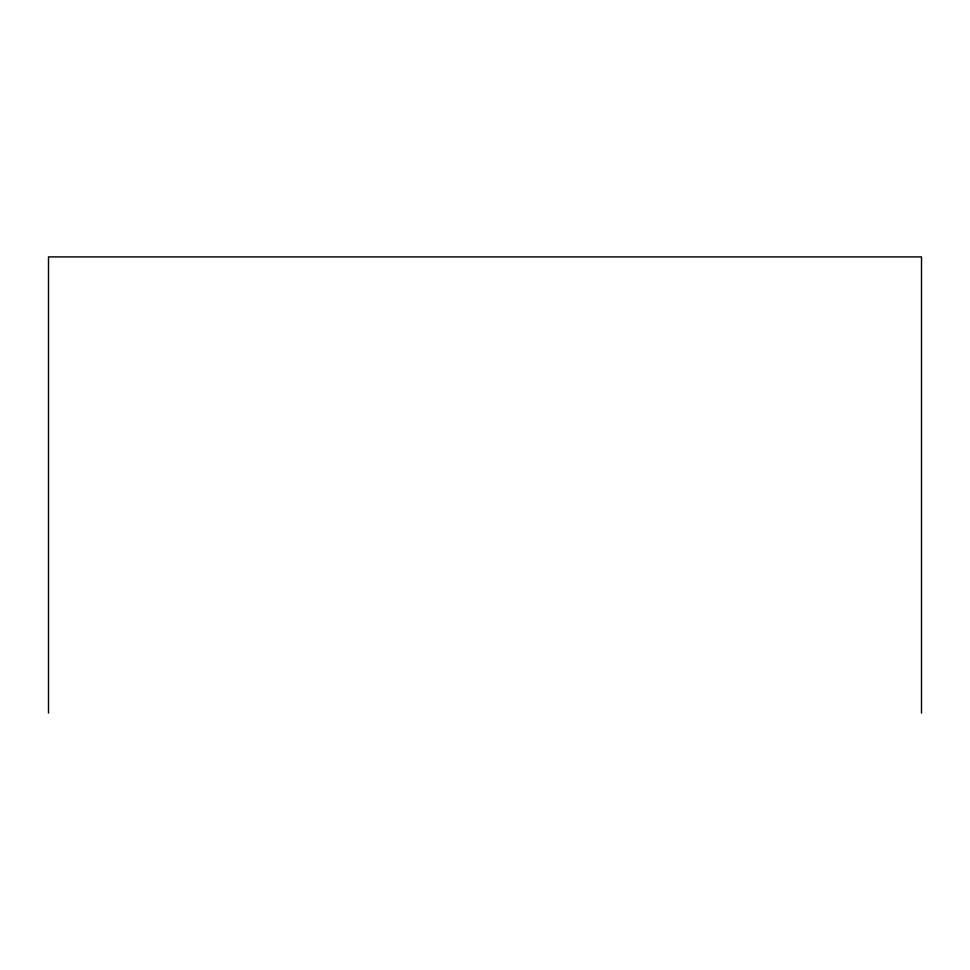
<?xml version="1.0" encoding="UTF-8"?>
<svg xmlns="http://www.w3.org/2000/svg" width="970" height="970" viewBox="0 0 970 970"><rect width="100%" height="100%" fill="white"/><g stroke="black" fill="none" stroke-linecap="round" stroke-linejoin="round"><path stroke-width="1.45" d="M921.5 713.095L921.5 256.904L48.5 256.904L48.5 713.095"/></g></svg>
